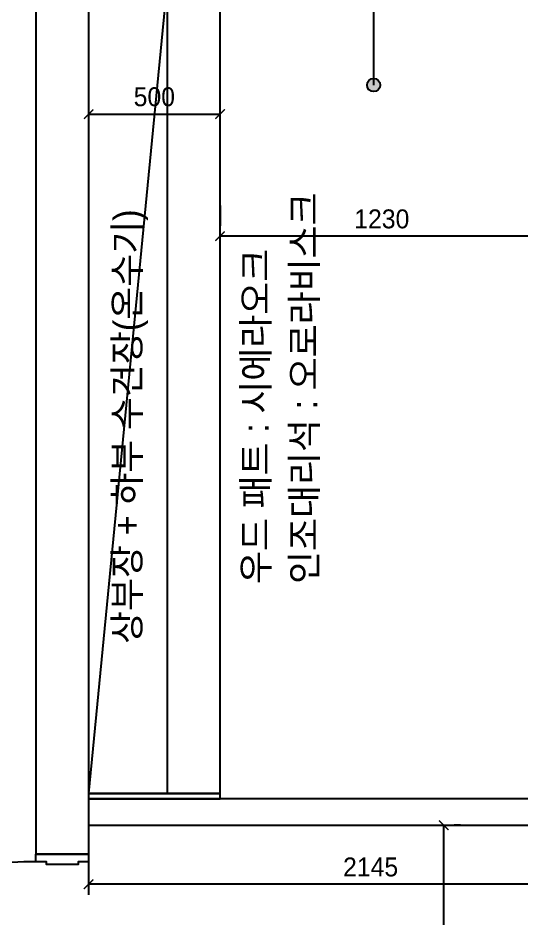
# Model space of a CAD drawing. Header units: millimetres. Extents: x 166504 to 219682, y 69800 to 112988.
# Drawn here: x 169870 to 171786, y 86234 to 89660 of the extents above; entities that cross this region are included whole.
import ezdxf

# ---------------------------------------------------------------- set-up
doc = ezdxf.new("R2010")
doc.units = ezdxf.units.MM
doc.header["$LTSCALE"] = 100
doc.header["$PDMODE"] = 3
doc.layers.get('DEFPOINTS').update_dxf_attribs({"color": 248})
for name, color, linetype in [('0-ELC TEXT', 7, 'Continuous'), ('07-DIM WAL', 5, 'Continuous'), ('3.기호.계단선', 30, 'Continuous'), ('C-WALL1', 2, 'Continuous'), ('CO-DO-FR', 7, 'Continuous'), ('CO-DOOR', 8, 'Continuous'), ('FUR1', 6, 'Continuous'), ('WAL NEW', 3, 'Continuous')]:
    doc.layers.add(name, color=color, linetype=linetype)
doc.styles.add('YOURNAME', font='HY울릉도M.TTF')
doc.styles.add('코레일둥고', font='Korail_Round_Gothic_Medium.ttf')
doc.dimstyles.new('YOURNAME-40', dxfattribs={"dimscale": 40, "dimtxt": 1.8, "dimasz": 0.9, "dimexe": 1, "dimexo": 3, "dimgap": 0.7, "dimtad": 1, "dimdec": 0, "dimzin": 0, "dimdsep": 46, "dimtxsty": 'YOURNAME', "dimblk": 'ARCHTICK', "dimcen": 0, "dimclrd": 1, "dimclre": 1, "dimclrt": 7, "dimadec": 0, "dimazin": 0, "dimtfac": 1, "dimtdec": 0, "dimtix": 1, "dimtmove": 2, "dimatfit": 3, "dimldrblk": 'ARCHTICK', "dimfxl": 1, "dimtolj": 1, "dimtzin": 0, "dimarcsym": 0})

# ---------------------------------------------------------------- blocks, each defined once
blk = doc.blocks.new('VUDAUSEH')
at = {"layer": 'C-WALL1'}
for p, q in [((165083.9, 108631.1), (164883.9, 108631.1)), ((164883.9, 108631.1), (165083.9, 108631.1))]:
    blk.add_line(p, q, dxfattribs=at)
for points in [[(165848.9, 112386.1), (164883.9, 112386.1), (164883.9, 108631.1)], [(165848.9, 112381.1), (165848.9, 112196.1), (165393.9, 112196.1), (165393.9, 111976.1), (165083.9, 111976.1), (165083.9, 108631.1), (164883.9, 108631.1), (165083.9, 108631.1)]]:
    blk.add_lwpolyline(points, dxfattribs=at)
at = {"layer": 'CO-DO-FR'}
blk.add_lwpolyline([(164883.9, 108631.1), (165083.9, 108631.1), (165083.9, 108601.1), (165043.9, 108601.1), (165043.9, 108591.1), (164923.9, 108591.1), (164923.9, 108601.1), (164883.9, 108601.1), (164883.9, 108631.1)], close=True, dxfattribs=at)
at = {"layer": 'CO-DOOR'}
blk.add_arc((164854.4, 107701.1), 900.5, 88.1182, 180.6363, dxfattribs=at)
blk = doc.blocks.new('_ArchTick')
at = {"color": 0, "linetype": 'ByBlock', "const_width": 0.15}
blk.add_lwpolyline([(-0.5, -0.5), (0.5, 0.5)], dxfattribs=at)
blk = doc.blocks.new('*D886')
at = {"layer": '07-DIM WAL', "color": 1, "lineweight": -2}
for p, q in [((171489.1, 84390.3), (171489.1, 86590.3)), ((171552.2, 86590.3), (171529.1, 86590.3)), ((171219.6, 84390.3), (171529.1, 84390.3))]:
    blk.add_line(p, q, dxfattribs=at)
at = {"layer": 'DEFPOINTS', "color": 0}
for p in [(171432.2, 86590.3), (171489.1, 86590.3), (171099.6, 84390.3)]:
    blk.add_point(p, dxfattribs=at)
at = {"layer": '07-DIM WAL', "color": 1, "lineweight": -2, "xscale": 36, "yscale": 36, "zscale": 36}
for p, rotation in [((171489.1, 86590.3), 90), ((171489.1, 84390.3), 270)]:
    blk.add_blockref('_ArchTick', p, dxfattribs=dict(at, rotation=rotation))
at = {"layer": '07-DIM WAL', "color": 7, "insert": (171423.7, 85490.3), "char_height": 72, "attachment_point": 5, "rotation": 90, "style": 'YOURNAME'}
blk.add_mtext('\\A1;2200', dxfattribs=at)
blk = doc.blocks.new('*D1248')
at = {"layer": '07-DIM WAL', "color": 1, "lineweight": -2}
for p, q in [((170138.4, 89414.8), (170138.4, 89334.8)), ((170638.4, 89301.3), (170638.4, 89334.8)), ((170138.4, 89294.8), (170638.4, 89294.8))]:
    blk.add_line(p, q, dxfattribs=at)
at = {"layer": 'DEFPOINTS', "color": 0}
for p in [(170138.4, 89294.8), (170638.4, 89294.8), (170638.4, 89181.3)]:
    blk.add_point(p, dxfattribs=at)
at = {"layer": '07-DIM WAL', "color": 1, "lineweight": -2, "xscale": 36, "yscale": 36, "zscale": 36, "rotation": 180}
blk.add_blockref('_ArchTick', (170138.4, 89294.8), dxfattribs=at)
at = {"layer": '07-DIM WAL', "color": 1, "lineweight": -2, "xscale": 36, "yscale": 36, "zscale": 36}
blk.add_blockref('_ArchTick', (170638.4, 89294.8), dxfattribs=at)
at = {"layer": '07-DIM WAL', "color": 7, "insert": (170388.4, 89360.2), "char_height": 72, "attachment_point": 5, "style": 'YOURNAME'}
blk.add_mtext('\\A1;500', dxfattribs=at)
blk = doc.blocks.new('*D1268')
at = {"layer": '07-DIM WAL', "color": 1, "lineweight": -2}
for p, q in [((170138.4, 86470.3), (170138.4, 86325.6)), ((172283.4, 86470.3), (172283.4, 86325.6)), ((172283.4, 86365.6), (170138.4, 86365.6))]:
    blk.add_line(p, q, dxfattribs=at)
at = {"layer": 'DEFPOINTS', "color": 0}
for p in [(170138.4, 86590.3), (172283.4, 86590.3), (170138.4, 86365.6)]:
    blk.add_point(p, dxfattribs=at)
at = {"layer": '07-DIM WAL', "color": 1, "lineweight": -2, "xscale": 36, "yscale": 36, "zscale": 36, "rotation": 180}
blk.add_blockref('_ArchTick', (170138.4, 86365.6), dxfattribs=at)
at = {"layer": '07-DIM WAL', "color": 1, "lineweight": -2, "xscale": 36, "yscale": 36, "zscale": 36}
blk.add_blockref('_ArchTick', (172283.4, 86365.6), dxfattribs=at)
at = {"layer": '07-DIM WAL', "color": 7, "insert": (171210.9, 86430.9), "char_height": 72, "attachment_point": 5, "style": 'YOURNAME'}
blk.add_mtext('\\A1;2145', dxfattribs=at)
blk = doc.blocks.new('*D1269')
at = {"layer": '07-DIM WAL', "color": 1, "lineweight": -2}
for p, q in [((170638.4, 88947.5), (170638.4, 88870.3)), ((171868.4, 88947.5), (171868.4, 88870.3)), ((171868.4, 88830.3), (170638.4, 88830.3))]:
    blk.add_line(p, q, dxfattribs=at)
at = {"layer": 'DEFPOINTS', "color": 0}
for p in [(170638.4, 88830.3), (170638.4, 88827.5), (171868.4, 88827.5)]:
    blk.add_point(p, dxfattribs=at)
at = {"layer": '07-DIM WAL', "color": 1, "lineweight": -2, "xscale": 36, "yscale": 36, "zscale": 36, "rotation": 180}
blk.add_blockref('_ArchTick', (170638.4, 88830.3), dxfattribs=at)
at = {"layer": '07-DIM WAL', "color": 1, "lineweight": -2, "xscale": 36, "yscale": 36, "zscale": 36}
blk.add_blockref('_ArchTick', (171868.4, 88830.3), dxfattribs=at)
at = {"layer": '07-DIM WAL', "color": 7, "insert": (171253.4, 88895.7), "char_height": 72, "attachment_point": 5, "style": 'YOURNAME'}
blk.add_mtext('\\A1;1230', dxfattribs=at)

msp = doc.modelspace()

# ---------------------------------------------------------------- hatches: boundary and pattern name
at = {"layer": '0-ELC TEXT'}
h = msp.add_hatch(color=256, dxfattribs=at)
h.dxf.hatch_style = 1
edge = h.paths.add_edge_path()
edge.add_arc((171222.3, 89405.2), 25, 0, 360)

# ---------------------------------------------------------------- linework, layer by layer
msp.add_line((171222.3, 90618.5), (171222.3, 89405.2), dxfattribs=at)
msp.add_circle((171222.3, 89405.2), 25, dxfattribs=at)
at = {"layer": 'FUR1'}
msp.add_line((170438.4, 89805.3), (170138.4, 86710.3), dxfattribs=at)
for points in [[(170138.4, 86710.3), (170638.4, 86710.3), (170638.4, 89805.3), (170448.4, 89805.3), (170448.4, 89805.3), (170138.4, 89805.3), (170138.4, 86710.3)], [(170438.4, 86710.3), (170438.4, 89805.3)]]:
    msp.add_lwpolyline(points, dxfattribs=at)
msp.add_lwpolyline([(170138.4, 86690.3), (170638.4, 86690.3), (170638.4, 86710.3), (170138.4, 86710.3)], close=True, dxfattribs=at)
at = {"layer": 'WAL NEW'}
for points in [[(172283.4, 86690.3), (170138.4, 86690.3), (170138.4, 86590.3), (172283.4, 86590.3)], [(170138.4, 86590.3), (172283.4, 86590.3)]]:
    msp.add_lwpolyline(points, dxfattribs=at)

# ---------------------------------------------------------------- block references
msp.add_blockref('VUDAUSEH', (5054.4, -22150.8))

# ---------------------------------------------------------------- texts
at = {"layer": '0-ELC TEXT', "style": '코레일둥고'}
msp.add_text('상부장 + 하부 수건장(온수기)', height=100, rotation=90, dxfattribs=at).set_placement((170334.2, 87279.6))
at = {"layer": '3.기호.계단선', "color": 140, "style": '코레일둥고'}
for s, p in [('인조대리석 : 오로라비스크', (171007.7, 87507.6)), ('우드 패트 : 시에라오크', (170823.5, 87507.6))]:
    msp.add_text(s, height=100, rotation=90, dxfattribs=at).set_placement(p)

# ---------------------------------------------------------------- dimensions: what is measured, and where the dimension line sits
at = {"layer": '07-DIM WAL'}
for base, p1, p2, picture, middle in [((170638.4, 89294.8), (170138.4, 89294.8), (170638.4, 89181.3), '*D1248', (170388.4, 89360.2)), ((170638.4, 88830.3), (171868.4, 88827.5), (170638.4, 88827.5), '*D1269', (171253.4, 88895.7)), ((170138.4, 86365.6), (172283.4, 86590.3), (170138.4, 86590.3), '*D1268', (171210.9, 86430.9))]:
    dim = msp.add_linear_dim(base=base, p1=p1, p2=p2, dimstyle='YOURNAME-40', dxfattribs=at)
    dim.commit()
    dim.dimension.update_dxf_attribs({"geometry": picture, "text_midpoint": middle})
dim = msp.add_linear_dim(base=(171489.1, 86590.3), p1=(171099.6, 84390.3), p2=(171432.2, 86590.3), angle=90, dimstyle='YOURNAME-40', dxfattribs=at)
dim.commit()
dim.dimension.update_dxf_attribs({"geometry": '*D886', "text_midpoint": (171423.7, 85490.3)})

doc.saveas('drawing.dxf')
